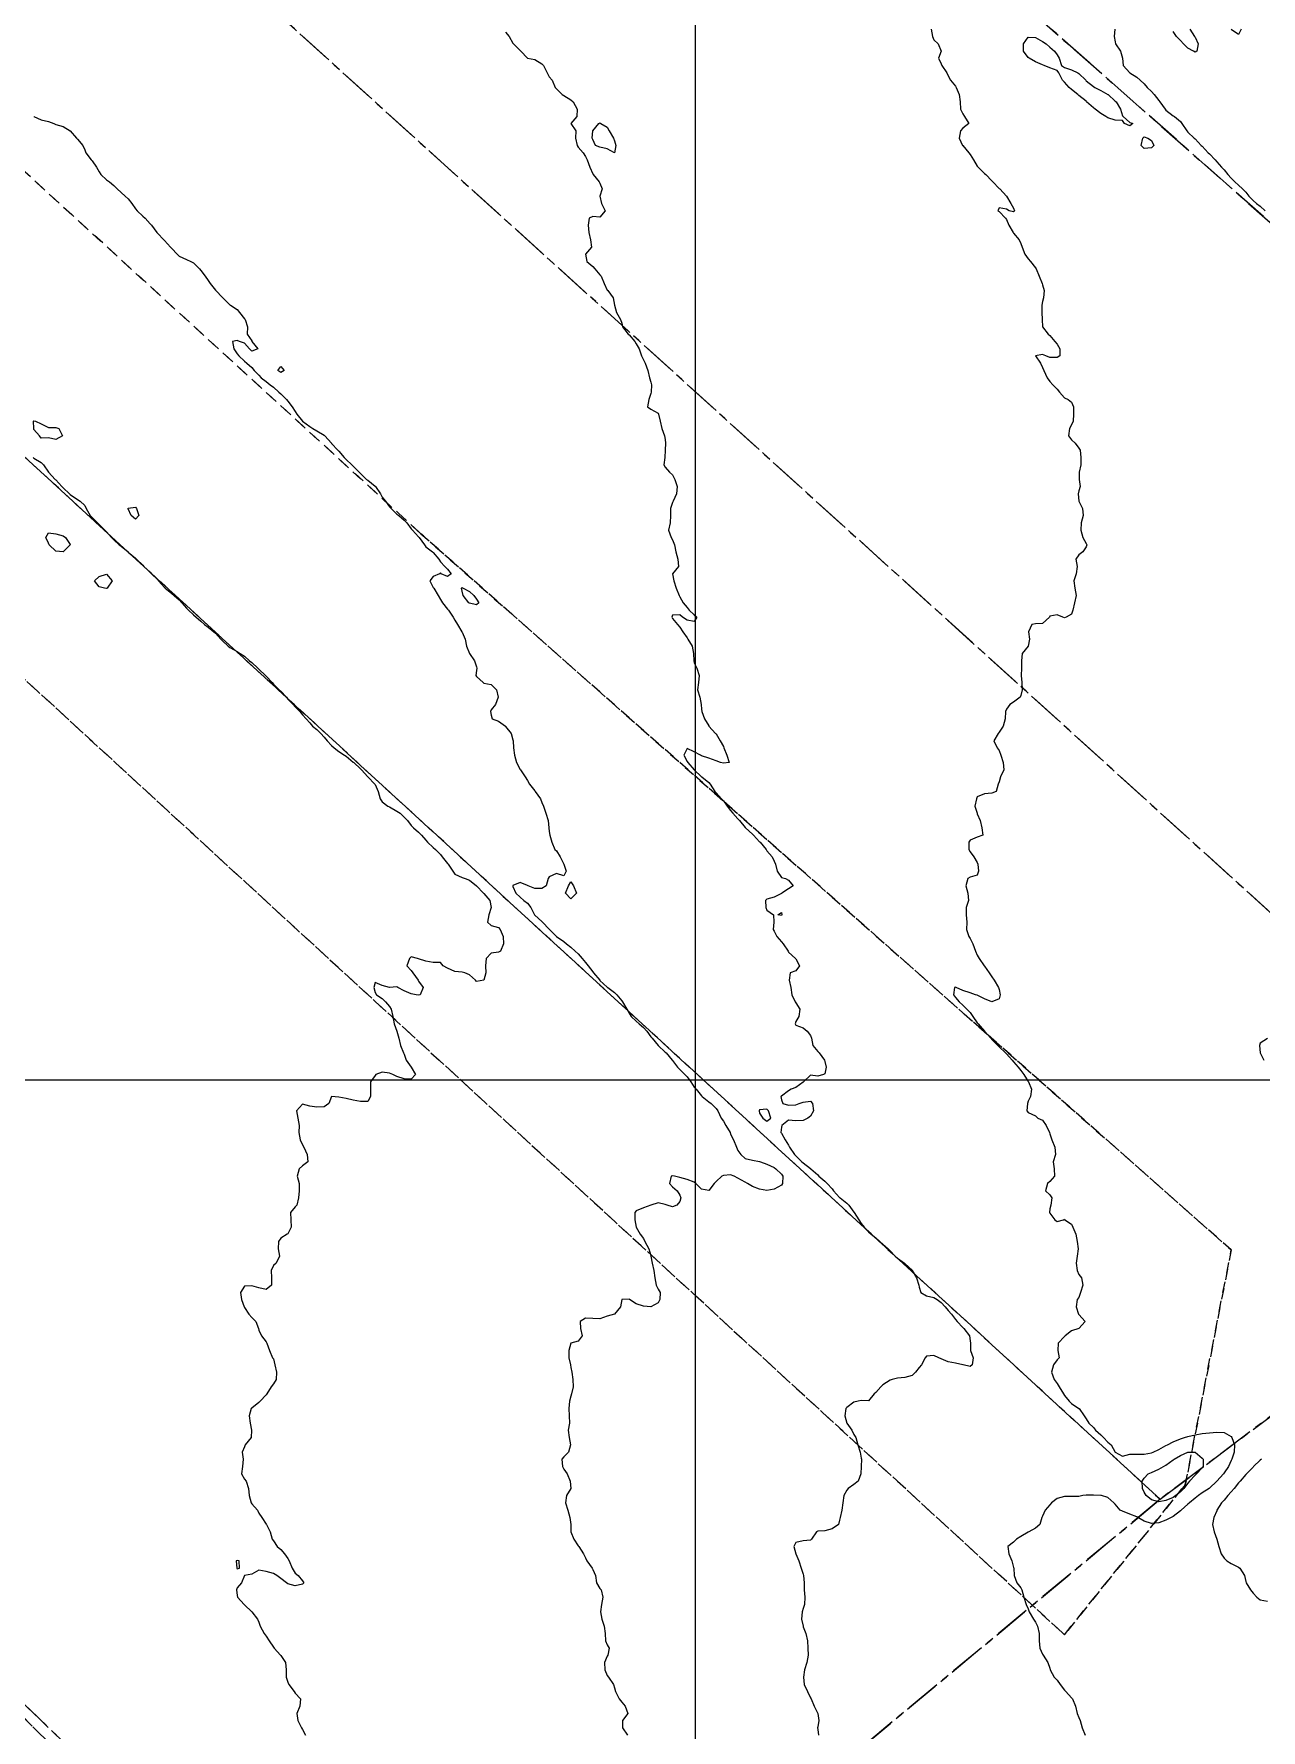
# Model space of a CAD drawing. Header units: centimetres. Extents: x 0 to 642158, y -847 to 649707.
# Drawn here: x 616421.2 to 616505.8, y 620542.6 to 620659.4 of the extents above; entities that cross this region are included whole.
import ezdxf

# ---------------------------------------------------------------- set-up
doc = ezdxf.new("R2010")
doc.units = ezdxf.units.CM
doc.header["$MEASUREMENT"] = 0
doc.linetypes.add('CENTERX2', pattern=[4, 2.5, -0.5, 0.5, -0.5])
doc.linetypes.add('JIS_02_0.7', pattern=[1.35, 0.75, -0.6])
for name, color, linetype, lineweight in [('MEV_grille', 254, 'Continuous', 9), ('WAL_parcellaire agricole', 7, 'JIS_02_0.7', 25), ('WAL_topographie 0.5', 253, 'Continuous', 20)]:
    doc.layers.add(name, color=color, linetype=linetype, lineweight=lineweight)
doc.layers.add('SPW_parcellaire cadastral', color=7, linetype='CENTERX2', lineweight=25, true_color=0xff0542)

# ---------------------------------------------------------------- blocks, each defined once
blk = doc.blocks.new('*U114')
at = {"layer": 'MEV_grille', "transparency": 33554687}
blk.add_lwpolyline([(-1338.46, 0), (1338.46, 0)], dxfattribs=at)
blk = doc.blocks.new('*U115')
at = {"layer": 'MEV_grille', "color": 0, "linetype": 'ByBlock', "lineweight": -2, "transparency": 16777216}
blk.add_blockref('*U114', (0, -1800), dxfattribs=at)
blk = doc.blocks.new('*U112')
at = {"layer": 'MEV_grille', "transparency": 33554687}
blk.add_lwpolyline([(0, 1825.48), (0, -1825.48)], dxfattribs=at)
blk = doc.blocks.new('*U113')
at = {"layer": 'MEV_grille', "color": 0, "linetype": 'ByBlock', "lineweight": -2, "transparency": 16777216}
blk.add_blockref('*U112', (1100, 0), dxfattribs=at)

msp = doc.modelspace()

# ---------------------------------------------------------------- linework, layer by layer
at = {"layer": 'SPW_parcellaire cadastral'}
for points in [[(616527.43, 620579.93), (616332.93, 620755.94), (616354.57, 620778.67), (616483.95, 620666.29), (616556.94, 620601.85), (616527.43, 620579.93)], [(616527.43, 620579.93), (616498.85, 620558.5), (616392.4, 620656.16), (616309.37, 620730.79), (616332.93, 620755.94), (616527.43, 620579.93)], [(616589.49, 620683.69), (616586.47, 620680.51), (616576.1, 620643.59), (616563.72, 620606.72), (616556.94, 620601.85), (616483.95, 620666.29), (616548.95, 620732.69), (616589.49, 620683.69)], [(616365.99, 620621.36), (616392.4, 620656.16), (616498.85, 620558.5), (616475.28, 620538.92), (616450.36, 620515.77), (616353.95, 620608.37), (616365.99, 620621.36)], [(616425.74, 620491.64), (616398.85, 620466.93), (616295.42, 620535.92), (616341.97, 620593.58), (616353.95, 620608.37), (616450.36, 620515.77), (616425.74, 620491.64)], [(616527.43, 620579.93), (616556.94, 620601.85), (616563.72, 620606.72), (616601.5, 620556.84), (616552.46, 620513.73), (616515.54, 620481.28), (616475.28, 620538.92), (616498.85, 620558.5), (616527.43, 620579.93)]]:
    msp.add_lwpolyline(points, dxfattribs=at)
at = {"layer": 'WAL_parcellaire agricole'}
for points in [[(616446.38, 620851.16), (616551.73, 620726.67), (616688.91, 620558.86), (616697.58, 620546.53), (616687.42, 620539.76), (616672.12, 620529.56), (616651.32, 620513.35), (616633.75, 620501.02), (616622.02, 620492.45), (616615.09, 620485.18), (616595.93, 620464.35), (616582.33, 620446.65), (616559.26, 620421.68), (616547.93, 620413.84), (616538.31, 620407.84), (616510.43, 620395.67), (616491.44, 620386.84), (616439.8, 620466.58), (616424.17, 620489.58), (616451.67, 620512.33), (616410.67, 620553.33)], [(616307.57, 620708.65), (616325.56, 620730.98), (616328.73, 620722.65), (616341.56, 620722.15), (616447.91, 620625), (616503.75, 620575.67), (616500.58, 620559.5), (616492.25, 620549.17), (616395.91, 620637.66), (616356.9, 620671.15), (616329.23, 620692.65), (616307.57, 620708.65)], [(616395.91, 620637.66), (616492.25, 620549.17), (616500.58, 620559.5), (616503.75, 620575.67), (616447.91, 620625), (616341.56, 620722.15)], [(616410.67, 620553.33), (616451.67, 620512.33), (616424.17, 620489.58), (616439.8, 620466.58), (616491.44, 620386.84), (616488.34, 620384.67), (616446.76, 620361.49), (616442.6, 620358.85), (616430.47, 620350.42), (616414.28, 620337.83)]]:
    msp.add_lwpolyline(points, dxfattribs=at)
at = {"layer": 'WAL_topographie 0.5'}
for points in [[(616483.07, 620659.75), (616483.16, 620659.25), (616483.25, 620659.03), (616483.56, 620658.75), (616483.75, 620658.25), (616483.75, 620658.25), (616483.75, 620658.25), (616483.57, 620657.75), (616483.75, 620657.38), (616483.81, 620657.25), (616484.15, 620656.75), (616484.25, 620656.54), (616484.41, 620656.25), (616484.75, 620655.83), (616484.8, 620655.75), (616485, 620655.25), (616485.07, 620654.75), (616485.1, 620654.25), (616485.25, 620653.92), (616485.36, 620653.75), (616485.67, 620653.25), (616485.25, 620652.94), (616485.1, 620652.75), (616484.99, 620652.25), (616485.24, 620651.75), (616485.25, 620651.74), (616485.66, 620651.25), (616485.75, 620651.12), (616485.98, 620650.75), (616486.25, 620650.33), (616486.31, 620650.25), (616486.75, 620649.82), (616486.83, 620649.75), (616487.25, 620649.32), (616487.32, 620649.25), (616487.75, 620648.79), (616487.79, 620648.75), (616488.25, 620648.25), (616488.25, 620648.25), (616488.56, 620647.75), (616488.75, 620647.44), (616488.81, 620647.25), (616488.75, 620647.17), (616488.45, 620647.25), (616488.25, 620647.35), (616487.75, 620647.46), (616487.67, 620647.25), (616487.75, 620647.19), (616488.19, 620646.75), (616488.25, 620646.64), (616488.41, 620646.25), (616488.72, 620645.75), (616488.75, 620645.71), (616489.14, 620645.25), (616489.25, 620645), (616489.35, 620644.75), (616489.52, 620644.25), (616489.75, 620643.94), (616489.91, 620643.75), (616490.25, 620643.33), (616490.3, 620643.25), (616490.51, 620642.75), (616490.72, 620642.25), (616490.75, 620642.15), (616490.85, 620641.75), (616490.8, 620641.25), (616490.75, 620641), (616490.69, 620640.75), (616490.69, 620640.25), (616490.72, 620639.75), (616490.75, 620639.25), (616490.75, 620639.25), (616491.14, 620638.75), (616491.25, 620638.65), (616491.6, 620638.25), (616491.75, 620638.06), (616491.93, 620637.75), (616491.93, 620637.25), (616491.75, 620637.14), (616491.25, 620637.15), (616490.96, 620637.25), (616490.75, 620637.34), (616490.25, 620637.25), (616490.6, 620636.75), (616490.75, 620636.46), (616490.83, 620636.25), (616491.06, 620635.75), (616491.25, 620635.48), (616491.46, 620635.25), (616491.75, 620634.95), (616491.91, 620634.75), (616492.25, 620634.37), (616492.52, 620634.25), (616492.75, 620634.06), (616492.88, 620633.75), (616492.87, 620633.25), (616492.86, 620632.75), (616492.75, 620632.5), (616492.61, 620632.25), (616492.54, 620631.75), (616492.75, 620631.47), (616492.99, 620631.25), (616493.25, 620630.9), (616493.33, 620630.75), (616493.39, 620630.25), (616493.38, 620629.75), (616493.27, 620629.25), (616493.27, 620628.75), (616493.33, 620628.25), (616493.25, 620627.95), (616493.2, 620627.75), (616493.25, 620627.25), (616493.25, 620627.25), (616493.49, 620626.75), (616493.54, 620626.25), (616493.4, 620625.75), (616493.38, 620625.25), (616493.53, 620624.75), (616493.75, 620624.32), (616493.79, 620624.25), (616493.75, 620624.11), (616493.52, 620623.75), (616493.25, 620623.55), (616493.04, 620623.25), (616493.13, 620622.75), (616493.07, 620622.25), (616492.9, 620621.75), (616492.96, 620621.25), (616493.05, 620620.75), (616492.94, 620620.25), (616492.84, 620619.75), (616492.75, 620619.46), (616492.38, 620619.25), (616492.25, 620619.22), (616492.15, 620619.25), (616491.75, 620619.42), (616491.25, 620619.32), (616491.22, 620619.25), (616490.75, 620618.83), (616490.25, 620618.79), (616490, 620618.75), (616489.78, 620618.25), (616489.84, 620617.75), (616489.75, 620617.25), (616489.75, 620617.25), (616489.35, 620616.75), (616489.3, 620616.25), (616489.3, 620615.75), (616489.28, 620615.25), (616489.31, 620614.75), (616489.34, 620614.25), (616489.25, 620613.85), (616489.2, 620613.75), (616488.75, 620613.4), (616488.5, 620613.25), (616488.25, 620612.92), (616488.19, 620612.75), (616488.16, 620612.25), (616488.04, 620611.75), (616487.75, 620611.33), (616487.69, 620611.25), (616487.39, 620610.75), (616487.62, 620610.25), (616487.75, 620610.08), (616487.86, 620609.75), (616488.03, 620609.25), (616488.07, 620608.75), (616487.84, 620608.25), (616487.75, 620607.92), (616487.69, 620607.75), (616487.54, 620607.25), (616487.25, 620607.13), (616486.75, 620607.09), (616486.25, 620606.87), (616486.19, 620606.75), (616486.08, 620606.25), (616486.24, 620605.75), (616486.25, 620605.72), (616486.45, 620605.25), (616486.56, 620604.75), (616486.64, 620604.25), (616486.25, 620604.1), (616485.75, 620603.89), (616485.67, 620603.75), (616485.66, 620603.25), (616485.75, 620603.1), (616486.01, 620602.75), (616486.25, 620602.35), (616486.29, 620602.25), (616486.34, 620601.75), (616486.25, 620601.48), (616485.75, 620601.34), (616485.6, 620601.25), (616485.45, 620600.75), (616485.59, 620600.25), (616485.65, 620599.75), (616485.49, 620599.25), (616485.49, 620598.75), (616485.53, 620598.25), (616485.51, 620597.75), (616485.67, 620597.25), (616485.75, 620597.12), (616485.94, 620596.75), (616486.12, 620596.25), (616486.25, 620595.97), (616486.37, 620595.75), (616486.72, 620595.25), (616486.75, 620595.21), (616487.07, 620594.75), (616487.25, 620594.49), (616487.42, 620594.25), (616487.72, 620593.75), (616487.75, 620593.61), (616487.83, 620593.25), (616487.75, 620592.97), (616487.25, 620592.77), (616486.75, 620592.97), (616486.25, 620593.21), (616486.12, 620593.25), (616485.75, 620593.37), (616485.25, 620593.55), (616484.79, 620593.75), (616484.75, 620593.77), (616484.67, 620593.75), (616484.61, 620593.25), (616484.75, 620593.05), (616484.99, 620592.75), (616485.25, 620592.52), (616485.52, 620592.25), (616485.75, 620592.02), (616485.94, 620591.75), (616486.25, 620591.31), (616486.3, 620591.25), (616486.74, 620590.75), (616486.75, 620590.73), (616487.17, 620590.25), (616487.25, 620590.17), (616487.66, 620589.75), (616487.75, 620589.66), (616488.19, 620589.25), (616488.25, 620589.18), (616488.65, 620588.75), (616488.75, 620588.62), (616489.07, 620588.25), (616489.25, 620588.02), (616489.46, 620587.75), (616489.75, 620587.28), (616489.78, 620587.25), (616489.98, 620586.75), (616489.92, 620586.25), (616489.75, 620585.92), (616489.7, 620585.75), (616489.66, 620585.25), (616489.75, 620585.14), (616490.25, 620584.92), (616490.41, 620584.75), (616490.75, 620584.6), (616490.99, 620584.25), (616491.23, 620583.75), (616491.25, 620583.66), (616491.38, 620583.25), (616491.58, 620582.75), (616491.64, 620582.25), (616491.47, 620581.75), (616491.54, 620581.25), (616491.56, 620580.75), (616491.25, 620580.38), (616491.08, 620580.25), (616490.94, 620579.75), (616491.25, 620579.46), (616491.38, 620579.25), (616491.31, 620578.75), (616491.25, 620578.5), (616491.23, 620578.25), (616491.25, 620578.2), (616491.6, 620577.75), (616491.75, 620577.63), (616492.19, 620577.75), (616492.25, 620577.78), (616492.28, 620577.75), (616492.75, 620577.44), (616492.84, 620577.25), (616493.04, 620576.75), (616493.14, 620576.25), (616493.19, 620575.75), (616493.13, 620575.25), (616493.05, 620574.75), (616493.13, 620574.25), (616493.25, 620573.98), (616493.43, 620573.75), (616493.53, 620573.25), (616493.37, 620572.75), (616493.25, 620572.4), (616493.14, 620572.25), (616493.05, 620571.75), (616493.22, 620571.25), (616493.25, 620571.22), (616493.69, 620570.75), (616493.25, 620570.25), (616493.25, 620570.25), (616492.75, 620570.09), (616492.31, 620569.75), (616492.25, 620569.7), (616491.82, 620569.25), (616491.8, 620568.75), (616491.89, 620568.25), (616491.75, 620568.1), (616491.5, 620567.75), (616491.37, 620567.25), (616491.55, 620566.75), (616491.75, 620566.48), (616491.89, 620566.25), (616492.18, 620565.75), (616492.25, 620565.64), (616492.57, 620565.25), (616492.75, 620565.1), (616493.25, 620564.76), (616493.26, 620564.75), (616493.61, 620564.25), (616493.75, 620564.03), (616493.93, 620563.75), (616494.25, 620563.43), (616494.4, 620563.25), (616494.75, 620562.93), (616494.95, 620562.75), (616495.25, 620562.42), (616495.47, 620562.25), (616495.75, 620561.75), (616495.75, 620561.75), (616496.25, 620561.47), (616496.75, 620561.6), (616497.25, 620561.6), (616497.75, 620561.61), (616498.25, 620561.7), (616498.37, 620561.75), (616498.75, 620561.92), (616499.25, 620562.19), (616499.36, 620562.25), (616499.75, 620562.46), (616500.25, 620562.67), (616500.52, 620562.75), (616500.75, 620562.83), (616501.25, 620562.94), (616501.75, 620563.02), (616502.25, 620563.07), (616502.75, 620563.11), (616503.25, 620563.1), (616503.75, 620562.81), (616503.78, 620562.75), (616503.98, 620562.25), (616503.95, 620561.75), (616503.79, 620561.25), (616503.75, 620561.17), (616503.55, 620560.75), (616503.25, 620560.31), (616503.21, 620560.25), (616502.75, 620559.75), (616502.75, 620559.75), (616502.25, 620559.27), (616502.22, 620559.25), (616501.75, 620558.95), (616501.48, 620558.75), (616501.25, 620558.58), (616500.86, 620558.25), (616500.75, 620558.16), (616500.3, 620557.75), (616500.25, 620557.7), (616499.75, 620557.31), (616499.61, 620557.25), (616499.25, 620557.05), (616498.75, 620556.87), (616498.25, 620556.83), (616497.75, 620556.99), (616497.32, 620557.25), (616497.25, 620557.29), (616496.75, 620557.48), (616496.25, 620557.67), (616496.1, 620557.75), (616495.75, 620558.16), (616495.66, 620558.25), (616495.25, 620558.63), (616494.81, 620558.75), (616494.75, 620558.76), (616494.25, 620558.79), (616493.75, 620558.77), (616493.53, 620558.75), (616493.25, 620558.7), (616492.75, 620558.7), (616492.25, 620558.7), (616491.75, 620558.55), (616491.37, 620558.25), (616491.25, 620558.12), (616490.92, 620557.75), (616490.75, 620557.34), (616490.69, 620557.25), (616490.55, 620556.75), (616490.25, 620556.51), (616489.81, 620556.25), (616489.75, 620556.23), (616489.25, 620555.93), (616488.95, 620555.75), (616488.75, 620555.54), (616488.35, 620555.25), (616488.41, 620554.75), (616488.62, 620554.25), (616488.75, 620553.79), (616488.76, 620553.75), (616488.78, 620553.25), (616488.98, 620552.75), (616489.25, 620552.4), (616489.32, 620552.25), (616489.46, 620551.75), (616489.61, 620551.25), (616489.75, 620550.94), (616489.83, 620550.75), (616490.11, 620550.25), (616490.25, 620550.03), (616490.4, 620549.75), (616490.5, 620549.25), (616490.5, 620548.75), (616490.56, 620548.25), (616490.75, 620547.82), (616490.78, 620547.75), (616491.1, 620547.25), (616491.25, 620546.86), (616491.28, 620546.75), (616491.54, 620546.25), (616491.75, 620546.04), (616491.96, 620545.75), (616492.25, 620545.36), (616492.36, 620545.25), (616492.75, 620544.81), (616492.8, 620544.75), (616493.01, 620544.25), (616493.14, 620543.75), (616493.25, 620543.46), (616493.33, 620543.25), (616493.47, 620542.75), (616493.67, 620542.25)], [(616495.73, 620659.75), (616495.69, 620659.25), (616495.75, 620658.89), (616495.78, 620658.75), (616496.11, 620658.25), (616496.25, 620657.75), (616496.25, 620657.75), (616496.3, 620657.25), (616496.75, 620656.75), (616496.75, 620656.75), (616497.25, 620656.46), (616497.48, 620656.25), (616497.75, 620655.99), (616497.95, 620655.75), (616498.25, 620655.47), (616498.43, 620655.25), (616498.75, 620654.85), (616498.83, 620654.75), (616499.2, 620654.25), (616499.25, 620654.19), (616499.75, 620653.79), (616499.83, 620653.75), (616500.25, 620653.4), (616500.35, 620653.25), (616500.68, 620652.75), (616500.75, 620652.67), (616501.19, 620652.25), (616501.25, 620652.2), (616501.68, 620651.75), (616501.75, 620651.69), (616502.16, 620651.25), (616502.25, 620651.17), (616502.63, 620650.75), (616502.75, 620650.63), (616503.08, 620650.25), (616503.25, 620650.06), (616503.52, 620649.75), (616503.75, 620649.49), (616503.99, 620649.25), (616504.25, 620649.02), (616504.53, 620648.75), (616504.75, 620648.52), (616504.97, 620648.25), (616505.25, 620647.96), (616505.49, 620647.75), (616505.75, 620647.57), (616506.09, 620647.25)], [(616500.9, 620659.75), (616501.22, 620659.25), (616501.25, 620659.21), (616501.46, 620658.75), (616501.37, 620658.25), (616501.25, 620658.18), (616501.14, 620658.25), (616500.75, 620658.45), (616500.46, 620658.75), (616500.25, 620658.97), (616499.97, 620659.25), (616499.75, 620659.6)], [(616504.43, 620659.75), (616504.25, 620659.39), (616503.75, 620659.73)], [(616453.75, 620659.56), (616453.99, 620659.25), (616454.25, 620658.8), (616454.29, 620658.75), (616454.75, 620658.29), (616454.8, 620658.25), (616455.25, 620657.75), (616455.25, 620657.75), (616455.75, 620657.68), (616456.25, 620657.36), (616456.35, 620657.25), (616456.62, 620656.75), (616456.75, 620656.47), (616456.95, 620656.25), (616457.17, 620655.75), (616457.25, 620655.65), (616457.65, 620655.25), (616457.75, 620655.2), (616458.25, 620654.89), (616458.4, 620654.75), (616458.68, 620654.25), (616458.65, 620653.75), (616458.25, 620653.25), (616458.58, 620652.75), (616458.57, 620652.25), (616458.67, 620651.75), (616458.75, 620651.64), (616459.1, 620651.25), (616459.25, 620650.98), (616459.36, 620650.75), (616459.54, 620650.25), (616459.75, 620649.8), (616459.78, 620649.75), (616460.2, 620649.25), (616460.25, 620649.15), (616460.39, 620648.75), (616460.25, 620648.25), (616460.36, 620647.75), (616460.6, 620647.25), (616460.25, 620646.81), (616459.75, 620646.86), (616459.5, 620646.75), (616459.44, 620646.25), (616459.49, 620645.75), (616459.59, 620645.25), (616459.67, 620644.75), (616459.25, 620644.25), (616459.34, 620643.75), (616459.75, 620643.4), (616459.9, 620643.25), (616460.25, 620642.84), (616460.33, 620642.75), (616460.54, 620642.25), (616460.75, 620641.79), (616460.78, 620641.75), (616461.16, 620641.25), (616461.25, 620640.75), (616461.25, 620640.75), (616461.38, 620640.25), (616461.67, 620639.75), (616461.75, 620639.5), (616461.8, 620639.25), (616462.19, 620638.75), (616462.25, 620638.7), (616462.64, 620638.25), (616462.75, 620638.09), (616462.94, 620637.75), (616463.12, 620637.25), (616463.25, 620636.98), (616463.36, 620636.75), (616463.55, 620636.25), (616463.66, 620635.75), (616463.75, 620635.45), (616463.81, 620635.25), (616463.78, 620634.75), (616463.75, 620634.67), (616463.61, 620634.25), (616463.53, 620633.75), (616463.75, 620633.58), (616464.25, 620633.31), (616464.28, 620633.25), (616464.39, 620632.75), (616464.5, 620632.25), (616464.7, 620631.75), (616464.75, 620631.5), (616464.77, 620631.25), (616464.75, 620630.75), (616464.75, 620630.75), (616464.71, 620630.25), (616464.66, 620629.75), (616464.75, 620629.6), (616465.04, 620629.25), (616465.25, 620629.07), (616465.41, 620628.75), (616465.56, 620628.25), (616465.53, 620627.75), (616465.3, 620627.25), (616465.25, 620627.15), (616465.1, 620626.75), (616465.1, 620626.25), (616465.08, 620625.75), (616464.98, 620625.25), (616465.16, 620624.75), (616465.25, 620624.58), (616465.38, 620624.25), (616465.48, 620623.75), (616465.62, 620623.25), (616465.65, 620622.75), (616465.25, 620622.25), (616465.33, 620621.75), (616465.51, 620621.25), (616465.7, 620620.75), (616465.75, 620620.66), (616465.99, 620620.25), (616466.25, 620619.92), (616466.4, 620619.75), (616466.75, 620619.41), (616466.92, 620619.25), (616466.75, 620618.95), (616466.25, 620619.05), (616465.94, 620619.25), (616465.75, 620619.41), (616465.25, 620619.4), (616465.19, 620619.25), (616465.25, 620619.16), (616465.6, 620618.75), (616465.75, 620618.57), (616465.95, 620618.25), (616466.25, 620617.83), (616466.31, 620617.75), (616466.61, 620617.25), (616466.7, 620616.75), (616466.71, 620616.25), (616466.75, 620616.12), (616466.92, 620615.75), (616467.08, 620615.25), (616467.04, 620614.75), (616466.98, 620614.25), (616467.12, 620613.75), (616467.23, 620613.25), (616467.25, 620612.92), (616467.26, 620612.75), (616467.46, 620612.25), (616467.75, 620611.77), (616467.76, 620611.75), (616468.22, 620611.25), (616468.25, 620611.21), (616468.53, 620610.75), (616468.75, 620610.34), (616468.79, 620610.25), (616468.98, 620609.75), (616469.15, 620609.25), (616468.75, 620609.19), (616468.55, 620609.25), (616468.25, 620609.35), (616467.75, 620609.54), (616467.25, 620609.7), (616467.17, 620609.75), (616466.75, 620609.97), (616466.25, 620610.22), (616466.03, 620609.75), (616466.25, 620609.32), (616466.3, 620609.25), (616466.73, 620608.75), (616466.75, 620608.73), (616467.25, 620608.26), (616467.27, 620608.25), (616467.75, 620607.88), (616467.85, 620607.75), (616468.17, 620607.25), (616468.25, 620607.15), (616468.62, 620606.75), (616468.75, 620606.61), (616469.02, 620606.25), (616469.25, 620605.94), (616469.4, 620605.75), (616469.75, 620605.36), (616469.86, 620605.25), (616470.25, 620604.78), (616470.28, 620604.75), (616470.75, 620604.32), (616470.82, 620604.25), (616471.25, 620603.79), (616471.28, 620603.75), (616471.69, 620603.25), (616471.75, 620603.17), (616472.12, 620602.75), (616472.25, 620602.45), (616472.34, 620602.25), (616472.46, 620601.75), (616472.75, 620601.32), (616473.04, 620601.25), (616473.25, 620601.15), (616473.57, 620600.75), (616473.25, 620600.54), (616472.78, 620600.25), (616472.75, 620600.22), (616472.25, 620599.96), (616471.75, 620599.83), (616471.65, 620599.75), (616471.67, 620599.25), (616471.75, 620599.08), (616472.2, 620598.75), (616472.24, 620598.25), (616472.19, 620597.75), (616472.25, 620597.62), (616472.44, 620597.25), (616472.75, 620596.89), (616472.88, 620596.75), (616473.22, 620596.25), (616473.25, 620596.19), (616473.72, 620595.75), (616473.75, 620595.72), (616474, 620595.25), (616473.75, 620594.9), (616473.36, 620594.75), (616473.29, 620594.25), (616473.4, 620593.75), (616473.47, 620593.25), (616473.71, 620592.75), (616473.75, 620592.69), (616474.03, 620592.25), (616473.95, 620591.75), (616473.75, 620591.41), (616473.69, 620591.25), (616473.75, 620591.15), (616474.25, 620590.96), (616474.53, 620590.75), (616474.75, 620590.44), (616474.82, 620590.25), (616474.91, 620589.75), (616475.25, 620589.35), (616475.35, 620589.25), (616475.72, 620588.75), (616475.75, 620588.64), (616475.84, 620588.25), (616475.75, 620587.81), (616475.65, 620587.75), (616475.25, 620587.63), (616474.75, 620587.7), (616474.28, 620587.25), (616474.25, 620587.23), (616473.75, 620586.85), (616473.42, 620586.75), (616473.25, 620586.64), (616472.75, 620586.27), (616472.72, 620586.25), (616472.75, 620586), (616472.85, 620585.75), (616473.25, 620585.65), (616473.75, 620585.66), (616473.98, 620585.75), (616474.25, 620585.86), (616474.75, 620585.92), (616474.89, 620585.75), (616474.97, 620585.25), (616474.75, 620584.88), (616474.58, 620584.75), (616474.25, 620584.59), (616473.75, 620584.57), (616473.25, 620584.6), (616472.78, 620584.25), (616472.75, 620584.12), (616472.71, 620583.75), (616472.75, 620583.72), (616473, 620583.25), (616473.25, 620582.88), (616473.31, 620582.75), (616473.66, 620582.25), (616473.75, 620582.15), (616474.15, 620581.75), (616474.25, 620581.66), (616474.75, 620581.27), (616474.77, 620581.25), (616475.25, 620580.84), (616475.34, 620580.75), (616475.75, 620580.41), (616475.91, 620580.25), (616476.25, 620579.88), (616476.35, 620579.75), (616476.75, 620579.29), (616476.8, 620579.25), (616477.25, 620578.89), (616477.39, 620578.75), (616477.75, 620578.27), (616477.76, 620578.25), (616478.08, 620577.75), (616478.25, 620577.5), (616478.45, 620577.25), (616478.75, 620576.92), (616478.94, 620576.75), (616479.25, 620576.51), (616479.54, 620576.25), (616479.75, 620576.07), (616480.1, 620575.75), (616480.25, 620575.6), (616480.59, 620575.25), (616480.75, 620575.1), (616481.23, 620574.75), (616481.25, 620574.73), (616481.75, 620574.27), (616481.77, 620574.25), (616482.06, 620573.75), (616482.23, 620573.25), (616482.25, 620573.11), (616482.36, 620572.75), (616482.75, 620572.5), (616483.25, 620572.39), (616483.48, 620572.25), (616483.75, 620572.06), (616484.03, 620571.75), (616484.25, 620571.5), (616484.48, 620571.25), (616484.75, 620570.87), (616484.86, 620570.75), (616485.25, 620570.32), (616485.31, 620570.25), (616485.7, 620569.75), (616485.75, 620569.4), (616485.77, 620569.25), (616485.78, 620568.75), (616485.97, 620568.25), (616485.89, 620567.75), (616485.75, 620567.65), (616485.28, 620567.75), (616485.25, 620567.76), (616484.75, 620567.88), (616484.25, 620567.97), (616483.75, 620568.17), (616483.6, 620568.25), (616483.25, 620568.39), (616482.75, 620568.36), (616482.66, 620568.25), (616482.41, 620567.75), (616482.25, 620567.57), (616481.99, 620567.25), (616481.75, 620567.03), (616481.25, 620566.89), (616480.75, 620566.84), (616480.39, 620566.75), (616480.25, 620566.71), (616479.75, 620566.37), (616479.61, 620566.25), (616479.25, 620565.85), (616479.14, 620565.75), (616478.75, 620565.27), (616478.25, 620565.29), (616478.03, 620565.25), (616477.75, 620565.18), (616477.25, 620564.82), (616477.19, 620564.75), (616477.11, 620564.25), (616477.25, 620563.75), (616477.25, 620563.75), (616477.6, 620563.25), (616477.75, 620562.97), (616477.89, 620562.75), (616478.02, 620562.25), (616478.17, 620561.75), (616478.25, 620561.32), (616478.26, 620561.25), (616478.25, 620560.75), (616478.25, 620560.75), (616478.23, 620560.25), (616478.04, 620559.75), (616477.75, 620559.52), (616477.35, 620559.25), (616477.25, 620559.13), (616477.05, 620558.75), (616476.98, 620558.25), (616476.91, 620557.75), (616476.8, 620557.25), (616476.75, 620557.05), (616476.68, 620556.75), (616476.25, 620556.45), (616475.75, 620556.33), (616475.25, 620556.3), (616475.18, 620556.25), (616474.83, 620555.75), (616474.75, 620555.69), (616474.25, 620555.63), (616473.75, 620555.51), (616473.61, 620555.25), (616473.75, 620554.75), (616473.75, 620554.75), (616473.96, 620554.25), (616474.12, 620553.75), (616474.25, 620553.35), (616474.28, 620553.25), (616474.32, 620552.75), (616474.31, 620552.25), (616474.36, 620551.75), (616474.34, 620551.25), (616474.25, 620550.98), (616474.17, 620550.75), (616474.13, 620550.25), (616474.24, 620549.75), (616474.25, 620549.72), (616474.44, 620549.25), (616474.54, 620548.75), (616474.57, 620548.25), (616474.6, 620547.75), (616474.5, 620547.25), (616474.35, 620546.75), (616474.28, 620546.25), (616474.31, 620545.75), (616474.54, 620545.25), (616474.75, 620544.82), (616474.79, 620544.75), (616475, 620544.25), (616475.25, 620543.75), (616475.25, 620543.75), (616475.33, 620543.25), (616475.25, 620542.83), (616475.24, 620542.75), (616475.25, 620542.65), (616475.31, 620542.25)], [(616496.97, 620653.25), (616496.75, 620653.1), (616496.38, 620653.25), (616496.25, 620653.47), (616495.75, 620653.5), (616495.25, 620653.66), (616495.1, 620653.75), (616494.75, 620653.96), (616494.37, 620654.25), (616494.25, 620654.35), (616493.78, 620654.75), (616493.75, 620654.79), (616493.25, 620655.18), (616493.18, 620655.25), (616492.75, 620655.61), (616492.59, 620655.75), (616492.25, 620656.11), (616492.11, 620656.25), (616491.86, 620656.75), (616491.75, 620656.92), (616491.25, 620657.09), (616490.86, 620657.25), (616490.75, 620657.3), (616490.25, 620657.51), (616489.82, 620657.75), (616489.75, 620657.8), (616489.43, 620658.25), (616489.43, 620658.75), (616489.75, 620659.21), (616490.25, 620659.18), (616490.75, 620658.91), (616490.99, 620658.75), (616491.25, 620658.52), (616491.56, 620658.25), (616491.75, 620657.99), (616491.9, 620657.75), (616492.06, 620657.25), (616492.25, 620657.12), (616492.75, 620656.96), (616493.18, 620656.75), (616493.25, 620656.7), (616493.72, 620656.25), (616493.75, 620656.21), (616494.25, 620655.82), (616494.35, 620655.75), (616494.75, 620655.54), (616495.25, 620655.26), (616495.26, 620655.25), (616495.75, 620654.8), (616495.81, 620654.75), (616496.11, 620654.25), (616496.25, 620653.8), (616496.29, 620653.75), (616496.75, 620653.33), (616496.97, 620653.25)], [(616421.23, 620653.75), (616421.25, 620653.74), (616421.75, 620653.51), (616422.25, 620653.4), (616422.62, 620653.25), (616422.75, 620653.19), (616423.25, 620653.05), (616423.75, 620652.75), (616423.75, 620652.75), (616424.17, 620652.25), (616424.25, 620652.19), (616424.61, 620651.75), (616424.75, 620651.45), (616424.83, 620651.25), (616425.19, 620650.75), (616425.25, 620650.68), (616425.55, 620650.25), (616425.75, 620649.93), (616425.86, 620649.75), (616426.25, 620649.38), (616426.45, 620649.25), (616426.75, 620649), (616426.98, 620648.75), (616427.25, 620648.51), (616427.54, 620648.25), (616427.75, 620648.08), (616428, 620647.75), (616428.25, 620647.39), (616428.36, 620647.25), (616428.75, 620646.88), (616428.9, 620646.75), (616429.25, 620646.35), (616429.34, 620646.25), (616429.71, 620645.75), (616429.75, 620645.7), (616430.2, 620645.25), (616430.25, 620645.21), (616430.65, 620644.75), (616430.75, 620644.65), (616431.12, 620644.25), (616431.25, 620644.13), (616431.75, 620643.9), (616432.06, 620643.75), (616432.25, 620643.66), (616432.66, 620643.25), (616432.75, 620643.14), (616433.05, 620642.75), (616433.25, 620642.45), (616433.38, 620642.25), (616433.75, 620641.78), (616433.78, 620641.75), (616434.25, 620641.27), (616434.27, 620641.25), (616434.75, 620640.77), (616434.78, 620640.75), (616435.25, 620640.44), (616435.4, 620640.25), (616435.75, 620639.81), (616435.8, 620639.75), (616435.95, 620639.25), (616435.94, 620638.75), (616436.25, 620638.29), (616436.27, 620638.25), (616436.68, 620637.75), (616436.25, 620637.58), (616436.1, 620637.75), (616435.75, 620638.14), (616435.42, 620638.25), (616435.25, 620638.31), (616434.92, 620638.25), (616435.03, 620637.75), (616435.25, 620637.39), (616435.37, 620637.25), (616435.75, 620636.89), (616435.91, 620636.75), (616436.25, 620636.46), (616436.42, 620636.25), (616436.75, 620635.92), (616436.91, 620635.75), (616437.25, 620635.48), (616437.53, 620635.25), (616437.75, 620635.1), (616438.12, 620634.75), (616438.25, 620634.64), (616438.66, 620634.25), (616438.75, 620634.14), (616439.05, 620633.75), (616439.25, 620633.42), (616439.35, 620633.25), (616439.75, 620632.75), (616439.75, 620632.75), (616440.25, 620632.39), (616440.47, 620632.25), (616440.75, 620632.09), (616441.25, 620631.8), (616441.3, 620631.75), (616441.74, 620631.25), (616441.75, 620631.23), (616442.18, 620630.75), (616442.25, 620630.68), (616442.63, 620630.25), (616442.75, 620630.11), (616443.14, 620629.75), (616443.25, 620629.65), (616443.66, 620629.25), (616443.75, 620629.16), (616444.16, 620628.75), (616444.25, 620628.69), (616444.75, 620628.29), (616444.78, 620628.25), (616445.12, 620627.75), (616445.25, 620627.53), (616445.47, 620627.25), (616445.75, 620626.86), (616445.85, 620626.75), (616446.25, 620626.36), (616446.39, 620626.25), (616446.75, 620625.94), (616446.93, 620625.75), (616447.25, 620625.33), (616447.32, 620625.25), (616447.75, 620624.78), (616447.78, 620624.75), (616448.16, 620624.25), (616448.25, 620624.1), (616448.7, 620623.75), (616448.75, 620623.7), (616449.15, 620623.25), (616449.25, 620623.07), (616449.57, 620622.75), (616449.75, 620622.56), (616449.99, 620622.25), (616449.75, 620622.05), (616449.31, 620622.25), (616449.25, 620622.3), (616449.2, 620622.25), (616448.75, 620622.05), (616448.52, 620621.75), (616448.75, 620621.31), (616448.79, 620621.25), (616449.11, 620620.75), (616449.25, 620620.48), (616449.4, 620620.25), (616449.75, 620619.81), (616449.8, 620619.75), (616450.14, 620619.25), (616450.25, 620619.06), (616450.44, 620618.75), (616450.74, 620618.25), (616450.75, 620618.23), (616450.97, 620617.75), (616451.06, 620617.25), (616451.25, 620616.75), (616451.25, 620616.75), (616451.6, 620616.25), (616451.75, 620615.83), (616451.76, 620615.75), (616451.75, 620615.58), (616451.7, 620615.25), (616451.75, 620615.16), (616452.2, 620614.75), (616452.25, 620614.71), (616452.75, 620614.61), (616453.13, 620614.25), (616453.23, 620613.75), (616453.05, 620613.25), (616452.75, 620612.87), (616452.7, 620612.75), (616452.75, 620612.5), (616452.83, 620612.25), (616453.25, 620612.09), (616453.73, 620611.75), (616453.75, 620611.73), (616454.14, 620611.25), (616454.25, 620610.81), (616454.27, 620610.75), (616454.3, 620610.25), (616454.35, 620609.75), (616454.49, 620609.25), (616454.75, 620608.77), (616454.77, 620608.75), (616455.1, 620608.25), (616455.25, 620608.01), (616455.39, 620607.75), (616455.75, 620607.29), (616455.79, 620607.25), (616456.15, 620606.75), (616456.25, 620606.49), (616456.35, 620606.25), (616456.52, 620605.75), (616456.69, 620605.25), (616456.72, 620604.75), (616456.75, 620604.5), (616456.79, 620604.25), (616456.94, 620603.75), (616457.13, 620603.25), (616457.25, 620603.16), (616457.5, 620602.75), (616457.75, 620602.25), (616457.75, 620602.25), (616457.92, 620601.75), (616457.75, 620601.43), (616457.25, 620601.6), (616456.75, 620601.38), (616456.69, 620601.25), (616456.53, 620600.75), (616456.25, 620600.57), (616455.75, 620600.57), (616455.31, 620600.75), (616455.25, 620600.77), (616454.75, 620600.98), (616454.25, 620600.78), (616454.24, 620600.75), (616454.25, 620600.71), (616454.46, 620600.25), (616454.75, 620599.97), (616455, 620599.75), (616455.25, 620599.56), (616455.49, 620599.25), (616455.74, 620598.75), (616455.75, 620598.74), (616456.25, 620598.29), (616456.28, 620598.25), (616456.75, 620597.77), (616456.77, 620597.75), (616457.25, 620597.25), (616457.25, 620597.25), (616457.75, 620596.92), (616457.94, 620596.75), (616458.25, 620596.52), (616458.54, 620596.25), (616458.75, 620596.06), (616459.03, 620595.75), (616459.25, 620595.47), (616459.43, 620595.25), (616459.75, 620594.83), (616459.81, 620594.75), (616460.23, 620594.25), (616460.25, 620594.23), (616460.75, 620593.77), (616460.78, 620593.75), (616461.25, 620593.41), (616461.41, 620593.25), (616461.75, 620592.83), (616461.81, 620592.75), (616462.09, 620592.25), (616462.25, 620591.97), (616462.39, 620591.75), (616462.75, 620591.44), (616462.96, 620591.25), (616463.25, 620590.99), (616463.47, 620590.75), (616463.75, 620590.36), (616463.84, 620590.25), (616464.25, 620589.75), (616464.25, 620589.75), (616464.75, 620589.3), (616464.81, 620589.25), (616465.22, 620588.75), (616465.25, 620588.72), (616465.59, 620588.25), (616465.75, 620588.1), (616466.1, 620587.75), (616466.25, 620587.59), (616466.51, 620587.25), (616466.75, 620586.89), (616466.88, 620586.75), (616467.25, 620586.29), (616467.29, 620586.25), (616467.75, 620585.88), (616467.91, 620585.75), (616468.25, 620585.41), (616468.36, 620585.25), (616468.6, 620584.75), (616468.75, 620584.54), (616468.93, 620584.25), (616469.21, 620583.75), (616469.25, 620583.64), (616469.45, 620583.25), (616469.65, 620582.75), (616469.75, 620582.53), (616469.95, 620582.25), (616470.25, 620581.98), (616470.75, 620581.86), (616471.25, 620581.77), (616471.32, 620581.75), (616471.75, 620581.58), (616472.25, 620581.34), (616472.37, 620581.25), (616472.75, 620580.9), (616472.86, 620580.75), (616472.83, 620580.25), (616472.75, 620580.14), (616472.25, 620579.86), (616471.75, 620579.77), (616471.25, 620579.85), (616470.75, 620580.05), (616470.41, 620580.25), (616470.25, 620580.33), (616469.75, 620580.62), (616469.5, 620580.75), (616469.25, 620580.85), (616468.75, 620580.8), (616468.65, 620580.75), (616468.25, 620580.39), (616468.12, 620580.25), (616467.75, 620579.77), (616467.25, 620579.86), (616466.86, 620580.25), (616466.75, 620580.35), (616466.25, 620580.53), (616465.75, 620580.65), (616465.38, 620580.75), (616465.25, 620580.77), (616465.16, 620580.75), (616465.03, 620580.25), (616465.25, 620580.01), (616465.56, 620579.75), (616465.75, 620579.45), (616465.83, 620579.25), (616465.75, 620579), (616465.55, 620578.75), (616465.25, 620578.64), (616464.87, 620578.75), (616464.75, 620578.79), (616464.25, 620578.92), (616463.75, 620578.75), (616463.75, 620578.75), (616463.25, 620578.58), (616462.75, 620578.36), (616462.66, 620578.25), (616462.65, 620577.75), (616462.75, 620577.25), (616462.75, 620577.25), (616463.01, 620576.75), (616463.25, 620576.45), (616463.35, 620576.25), (616463.62, 620575.75), (616463.75, 620575.29), (616463.76, 620575.25), (616463.85, 620574.75), (616463.97, 620574.25), (616464.02, 620573.75), (616464.11, 620573.25), (616464.25, 620572.96), (616464.4, 620572.75), (616464.38, 620572.25), (616464.25, 620572.02), (616463.75, 620571.75), (616463.75, 620571.75), (616463.75, 620571.75), (616463.25, 620571.8), (616462.75, 620571.96), (616462.28, 620572.25), (616462.25, 620572.27), (616461.75, 620572.25), (616461.75, 620572.25), (616461.67, 620571.75), (616461.25, 620571.25), (616461.25, 620571.25), (616460.75, 620571.12), (616460.25, 620570.92), (616459.75, 620570.94), (616459.25, 620570.97), (616458.88, 620570.75), (616458.91, 620570.25), (616459.02, 620569.75), (616458.75, 620569.38), (616458.25, 620569.25), (616458.25, 620569.25), (616458.1, 620568.75), (616458.11, 620568.25), (616458.22, 620567.75), (616458.25, 620567.58), (616458.31, 620567.25), (616458.37, 620566.75), (616458.41, 620566.25), (616458.29, 620565.75), (616458.25, 620565.61), (616458.14, 620565.25), (616458.1, 620564.75), (616458.13, 620564.25), (616458.14, 620563.75), (616458.06, 620563.25), (616458.12, 620562.75), (616458.21, 620562.25), (616458.09, 620561.75), (616457.75, 620561.43), (616457.61, 620561.25), (616457.66, 620560.75), (616457.75, 620560.56), (616457.99, 620560.25), (616458.19, 620559.75), (616458.25, 620559.25), (616458.25, 620559.25), (616458.25, 620559.25), (616457.94, 620558.75), (616457.87, 620558.25), (616458.03, 620557.75), (616458.18, 620557.25), (616458.25, 620556.75), (616458.25, 620556.75), (616458.25, 620556.25), (616458.45, 620555.75), (616458.75, 620555.28), (616458.79, 620555.25), (616459.12, 620554.75), (616459.25, 620554.46), (616459.35, 620554.25), (616459.7, 620553.75), (616459.75, 620553.67), (616459.94, 620553.25), (616460, 620552.75), (616460.25, 620552.36), (616460.33, 620552.25), (616460.45, 620551.75), (616460.35, 620551.25), (616460.29, 620550.75), (616460.37, 620550.25), (616460.53, 620549.75), (616460.6, 620549.25), (616460.63, 620548.75), (616460.75, 620548.46), (616460.89, 620548.25), (616460.8, 620547.75), (616460.75, 620547.7), (616460.57, 620547.25), (616460.58, 620546.75), (616460.75, 620546.37), (616460.83, 620546.25), (616461.18, 620545.75), (616461.25, 620545.5), (616461.33, 620545.25), (616461.58, 620544.75), (616461.75, 620544.53), (616461.99, 620544.25), (616462.17, 620543.75), (616461.79, 620543.25), (616461.79, 620542.75), (616462.15, 620542.25)], [(616461.25, 620651.25), (616461.25, 620651.25), (616461.25, 620651.25), (616460.75, 620651.52), (616460.25, 620651.62), (616459.93, 620651.75), (616459.75, 620652.15), (616459.71, 620652.25), (616459.75, 620652.75), (616459.75, 620652.75), (616460.17, 620653.25), (616460.25, 620653.3), (616460.3, 620653.25), (616460.75, 620653), (616460.89, 620652.75), (616461.19, 620652.25), (616461.25, 620652.06), (616461.35, 620651.75), (616461.25, 620651.25)], [(616498.41, 620651.75), (616498.25, 620651.58), (616497.75, 620651.54), (616497.54, 620651.75), (616497.65, 620652.25), (616497.75, 620652.35), (616498.01, 620652.25), (616498.25, 620652.09), (616498.41, 620651.75)], [(616438.48, 620636.25), (616438.25, 620636.1), (616438.06, 620636.25), (616438.25, 620636.53), (616438.48, 620636.25)], [(616423.21, 620631.75), (616422.75, 620631.5), (616422.25, 620631.6), (616421.75, 620631.58), (616421.62, 620631.75), (616421.25, 620632.18), (616421.23, 620632.25), (616421.21, 620632.75), (616421.25, 620632.78), (616421.35, 620632.75), (616421.75, 620632.58), (616422.25, 620632.31), (616422.75, 620632.31), (616422.96, 620632.25), (616423.21, 620631.75)], [(616421.19, 620630.25), (616421.25, 620630.21), (616421.75, 620629.9), (616421.91, 620629.75), (616422.24, 620629.25), (616422.25, 620629.24), (616422.71, 620628.75), (616422.75, 620628.71), (616423.16, 620628.25), (616423.25, 620628.17), (616423.69, 620627.75), (616423.75, 620627.7), (616424.25, 620627.36), (616424.44, 620627.25), (616424.75, 620626.95), (616424.85, 620626.75), (616425.13, 620626.25), (616425.25, 620626.12), (616425.63, 620625.75), (616425.75, 620625.65), (616426.14, 620625.25), (616426.25, 620625.13), (616426.58, 620624.75), (616426.75, 620624.59), (616427.12, 620624.25), (616427.25, 620624.14), (616427.73, 620623.75), (616427.75, 620623.73), (616428.25, 620623.32), (616428.32, 620623.25), (616428.75, 620622.83), (616428.82, 620622.75), (616429.25, 620622.35), (616429.35, 620622.25), (616429.75, 620621.84), (616429.83, 620621.75), (616430.25, 620621.29), (616430.29, 620621.25), (616430.75, 620620.88), (616430.91, 620620.75), (616431.25, 620620.45), (616431.43, 620620.25), (616431.75, 620619.88), (616431.89, 620619.75), (616432.25, 620619.41), (616432.43, 620619.25), (616432.75, 620618.97), (616433, 620618.75), (616433.25, 620618.57), (616433.64, 620618.25), (616433.75, 620618.16), (616434.13, 620617.75), (616434.25, 620617.62), (616434.63, 620617.25), (616434.75, 620617.17), (616435.25, 620616.89), (616435.45, 620616.75), (616435.75, 620616.56), (616436.11, 620616.25), (616436.25, 620616.13), (616436.68, 620615.75), (616436.75, 620615.68), (616437.2, 620615.25), (616437.25, 620615.2), (616437.65, 620614.75), (616437.75, 620614.65), (616438.14, 620614.25), (616438.25, 620614.15), (616438.65, 620613.75), (616438.75, 620613.62), (616439.11, 620613.25), (616439.25, 620613.08), (616439.56, 620612.75), (616439.75, 620612.53), (616440, 620612.25), (616440.25, 620611.97), (616440.45, 620611.75), (616440.75, 620611.51), (616441.01, 620611.25), (616441.25, 620610.98), (616441.44, 620610.75), (616441.75, 620610.41), (616441.93, 620610.25), (616442.25, 620610.01), (616442.65, 620609.75), (616442.75, 620609.68), (616443.25, 620609.28), (616443.28, 620609.25), (616443.75, 620608.81), (616443.81, 620608.75), (616444.25, 620608.25), (616444.25, 620608.25), (616444.74, 620607.75), (616444.75, 620607.72), (616444.97, 620607.25), (616445.1, 620606.75), (616445.25, 620606.53), (616445.62, 620606.25), (616445.75, 620606.2), (616446.25, 620605.89), (616446.47, 620605.75), (616446.75, 620605.47), (616446.98, 620605.25), (616447.25, 620604.91), (616447.41, 620604.75), (616447.75, 620604.44), (616447.95, 620604.25), (616448.25, 620603.9), (616448.37, 620603.75), (616448.75, 620603.39), (616448.91, 620603.25), (616449.25, 620602.91), (616449.37, 620602.75), (616449.75, 620602.28), (616449.78, 620602.25), (616450.11, 620601.75), (616450.25, 620601.56), (616450.75, 620601.33), (616450.97, 620601.25), (616451.25, 620601.13), (616451.75, 620600.75), (616451.75, 620600.75), (616452.22, 620600.25), (616452.25, 620600.22), (616452.66, 620599.75), (616452.75, 620599.25), (616452.58, 620598.75), (616452.5, 620598.25), (616452.75, 620598.01), (616453.25, 620597.88), (616453.38, 620597.75), (616453.57, 620597.25), (616453.6, 620596.75), (616453.39, 620596.25), (616453.25, 620596.19), (616452.75, 620596.12), (616452.4, 620595.75), (616452.37, 620595.25), (616452.39, 620594.75), (616452.25, 620594.25), (616452.25, 620594.25), (616451.75, 620594.17), (616451.68, 620594.25), (616451.25, 620594.61), (616450.94, 620594.75), (616450.75, 620594.8), (616450.25, 620594.86), (616449.75, 620595.08), (616449.45, 620595.25), (616449.25, 620595.46), (616448.75, 620595.47), (616448.25, 620595.56), (616447.75, 620595.73), (616447.67, 620595.75), (616447.25, 620595.86), (616447.12, 620595.75), (616446.94, 620595.25), (616447.25, 620594.91), (616447.35, 620594.75), (616447.73, 620594.25), (616447.75, 620594.19), (616448.07, 620593.75), (616447.85, 620593.25), (616447.75, 620593.23), (616447.58, 620593.25), (616447.25, 620593.31), (616446.75, 620593.51), (616446.31, 620593.75), (616446.25, 620593.79), (616445.75, 620593.75), (616445.75, 620593.75), (616445.75, 620593.75), (616445.25, 620593.89), (616444.75, 620594.1), (616444.67, 620593.75), (616444.75, 620593.4), (616444.85, 620593.25), (616445.25, 620593), (616445.48, 620592.75), (616445.75, 620592.43), (616445.85, 620592.25), (616445.98, 620591.75), (616446.07, 620591.25), (616446.25, 620590.75), (616446.25, 620590.75), (616446.39, 620590.25), (616446.51, 620589.75), (616446.72, 620589.25), (616446.75, 620589.15), (616446.89, 620588.75), (616447.25, 620588.25), (616447.25, 620588.25), (616447.53, 620587.75), (616447.25, 620587.44), (616446.75, 620587.46), (616446.25, 620587.62), (616445.97, 620587.75), (616445.75, 620587.84), (616445.25, 620587.91), (616444.81, 620587.75), (616444.75, 620587.69), (616444.43, 620587.25), (616444.44, 620586.75), (616444.44, 620586.25), (616444.25, 620585.89), (616443.75, 620585.89), (616443.25, 620585.99), (616442.75, 620586.1), (616442.25, 620586.2), (616441.75, 620586.25), (616441.56, 620585.75), (616441.25, 620585.53), (616440.75, 620585.5), (616440.25, 620585.57), (616439.75, 620585.72), (616439.34, 620585.25), (616439.42, 620584.75), (616439.51, 620584.25), (616439.5, 620583.75), (616439.6, 620583.25), (616439.75, 620582.92), (616439.84, 620582.75), (616440.07, 620582.25), (616440.13, 620581.75), (616439.75, 620581.46), (616439.52, 620581.25), (616439.39, 620580.75), (616439.51, 620580.25), (616439.52, 620579.75), (616439.47, 620579.25), (616439.35, 620578.75), (616439.25, 620578.63), (616438.92, 620578.25), (616438.94, 620577.75), (616438.98, 620577.25), (616438.75, 620576.78), (616438.69, 620576.75), (616438.25, 620576.48), (616438.09, 620576.25), (616438.07, 620575.75), (616438.17, 620575.25), (616437.94, 620574.75), (616437.75, 620574.61), (616437.59, 620574.25), (616437.62, 620573.75), (616437.62, 620573.25), (616437.25, 620572.95), (616436.75, 620573.07), (616436.25, 620573.2), (616435.75, 620573.17), (616435.48, 620572.75), (616435.55, 620572.25), (616435.73, 620571.75), (616435.75, 620571.71), (616436.06, 620571.25), (616436.25, 620571.01), (616436.53, 620570.75), (616436.71, 620570.25), (616436.75, 620570.14), (616436.93, 620569.75), (616437.25, 620569.34), (616437.3, 620569.25), (616437.48, 620568.75), (616437.69, 620568.25), (616437.75, 620568.16), (616437.85, 620567.75), (616437.96, 620567.25), (616437.94, 620566.75), (616437.75, 620566.46), (616437.6, 620566.25), (616437.29, 620565.75), (616437.25, 620565.7), (616436.83, 620565.25), (616436.75, 620565.16), (616436.25, 620564.78), (616436.21, 620564.75), (616436.08, 620564.25), (616436.15, 620563.75), (616436.23, 620563.25), (616436.22, 620562.75), (616435.81, 620562.25), (616435.75, 620562.11), (616435.6, 620561.75), (616435.66, 620561.25), (616435.61, 620560.75), (616435.55, 620560.25), (616435.75, 620559.88), (616435.88, 620559.75), (616436.04, 620559.25), (616436.07, 620558.75), (616436.21, 620558.25), (616436.25, 620558.19), (616436.66, 620557.75), (616436.75, 620557.55), (616436.94, 620557.25), (616437.25, 620556.78), (616437.28, 620556.75), (616437.53, 620556.25), (616437.66, 620555.75), (616437.75, 620555.63), (616438, 620555.25), (616438.25, 620555.04), (616438.52, 620554.75), (616438.75, 620554.41), (616438.83, 620554.25), (616439.04, 620553.75), (616439.25, 620553.41), (616439.45, 620553.25), (616439.75, 620552.88), (616439.85, 620552.75), (616439.75, 620552.64), (616439.25, 620552.54), (616438.75, 620552.68), (616438.65, 620552.75), (616438.25, 620553.04), (616437.98, 620553.25), (616437.75, 620553.38), (616437.25, 620553.53), (616436.75, 620553.62), (616436.25, 620553.35), (616435.75, 620553.25), (616435.75, 620553.25), (616435.54, 620552.75), (616435.25, 620552.4), (616435.2, 620552.25), (616435.25, 620551.88), (616435.28, 620551.75), (616435.73, 620551.25), (616435.75, 620551.23), (616436.25, 620550.75), (616436.25, 620550.75), (616436.65, 620550.25), (616436.75, 620550.04), (616436.84, 620549.75), (616437.1, 620549.25), (616437.25, 620549.06), (616437.45, 620548.75), (616437.75, 620548.32), (616437.81, 620548.25), (616438.23, 620547.75), (616438.25, 620547.73), (616438.58, 620547.25), (616438.63, 620546.75), (616438.62, 620546.25), (616438.75, 620545.91), (616438.81, 620545.75), (616439.17, 620545.25), (616439.25, 620545.14), (616439.61, 620544.75), (616439.57, 620544.25), (616439.37, 620543.75), (616439.44, 620543.25), (616439.69, 620542.75), (616439.75, 620542.64), (616439.96, 620542.25)], [(616428.47, 620626.25), (616428.25, 620626), (616427.95, 620626.25), (616427.75, 620626.71), (616427.74, 620626.75), (616427.75, 620626.77), (616428.25, 620626.83), (616428.32, 620626.75), (616428.47, 620626.25)], [(616423.76, 620624.25), (616423.75, 620624.23), (616423.25, 620623.76), (616422.75, 620623.81), (616422.29, 620624.25), (616422.25, 620624.35), (616422.06, 620624.75), (616422.25, 620625.07), (616422.75, 620625), (616423.25, 620624.87), (616423.42, 620624.75), (616423.75, 620624.26), (616423.76, 620624.25)], [(616426.3, 620621.25), (616426.25, 620621.22), (616426.11, 620621.25), (616425.75, 620621.35), (616425.42, 620621.75), (616425.75, 620622.06), (616426.25, 620622.21), (616426.64, 620621.75), (616426.3, 620621.25)], [(616451.9, 620620.25), (616451.75, 620620.11), (616451.25, 620620.23), (616451.22, 620620.25), (616450.83, 620620.75), (616450.75, 620621.05), (616450.71, 620621.25), (616450.75, 620621.3), (616450.82, 620621.25), (616451.25, 620621.03), (616451.55, 620620.75), (616451.75, 620620.5), (616451.9, 620620.25)], [(616458.62, 620600.25), (616458.25, 620599.85), (616457.88, 620600.25), (616458.07, 620600.75), (616458.25, 620601.02), (616458.42, 620600.75), (616458.62, 620600.25)], [(616472.78, 620598.75), (616472.75, 620598.71), (616472.5, 620598.75), (616472.75, 620598.92), (616472.78, 620598.75)], [(616506.25, 620590.23), (616505.75, 620589.92), (616505.7, 620589.75), (616505.75, 620589.25), (616505.75, 620589.25), (616505.99, 620588.75)], [(616471.75, 620584.55), (616472.03, 620584.75), (616471.87, 620585.25), (616471.75, 620585.36), (616471.25, 620585.32), (616471.22, 620585.25), (616471.25, 620585.1), (616471.47, 620584.75), (616471.75, 620584.55)], [(616499.94, 620558.75), (616499.75, 620558.61), (616499.25, 620558.41), (616498.75, 620558.32), (616498.25, 620558.45), (616497.88, 620558.75), (616497.75, 620558.98), (616497.63, 620559.25), (616497.62, 620559.75), (616497.75, 620559.96), (616498.03, 620560.25), (616498.25, 620560.35), (616498.75, 620560.56), (616499.08, 620560.75), (616499.25, 620560.85), (616499.75, 620561.21), (616499.81, 620561.25), (616500.25, 620561.52), (616500.75, 620561.75), (616500.75, 620561.75), (616500.75, 620561.75), (616501.25, 620561.74), (616501.75, 620561.34), (616501.82, 620561.25), (616501.82, 620560.75), (616501.75, 620560.66), (616501.36, 620560.25), (616501.25, 620560.15), (616500.88, 620559.75), (616500.75, 620559.61), (616500.48, 620559.25), (616500.25, 620559.01), (616499.94, 620558.75)], [(616505.82, 620561.25), (616505.75, 620561.19), (616505.29, 620560.75), (616505.25, 620560.72), (616504.79, 620560.25), (616504.75, 620560.21), (616504.36, 620559.75), (616504.25, 620559.62), (616503.95, 620559.25), (616503.75, 620559.02), (616503.51, 620558.75), (616503.25, 620558.43), (616503.07, 620558.25), (616502.76, 620557.75), (616502.75, 620557.69), (616502.55, 620557.25), (616502.46, 620556.75), (616502.58, 620556.25), (616502.75, 620555.75), (616502.75, 620555.75), (616502.9, 620555.25), (616503.05, 620554.75), (616503.25, 620554.43), (616503.44, 620554.25), (616503.75, 620554.07), (616504.25, 620553.81), (616504.34, 620553.75), (616504.65, 620553.25), (616504.75, 620552.83), (616504.77, 620552.75), (616505.08, 620552.25), (616505.25, 620552.04), (616505.51, 620551.75), (616505.75, 620551.57), (616506.25, 620551.48)], [(616435.25, 620553.7), (616435.42, 620553.75), (616435.38, 620554.25), (616435.25, 620554.29), (616435.19, 620554.25), (616435.23, 620553.75), (616435.25, 620553.7)]]:
    msp.add_lwpolyline(points, dxfattribs=at)

# ---------------------------------------------------------------- block references
at = {"layer": 'MEV_grille', "transparency": 33554687}
for name, p in [('*U113', (615366.81, 620593.64)), ('*U115', (616669.48, 622387.38))]:
    msp.add_blockref(name, p, dxfattribs=at)

doc.saveas('drawing.dxf')
